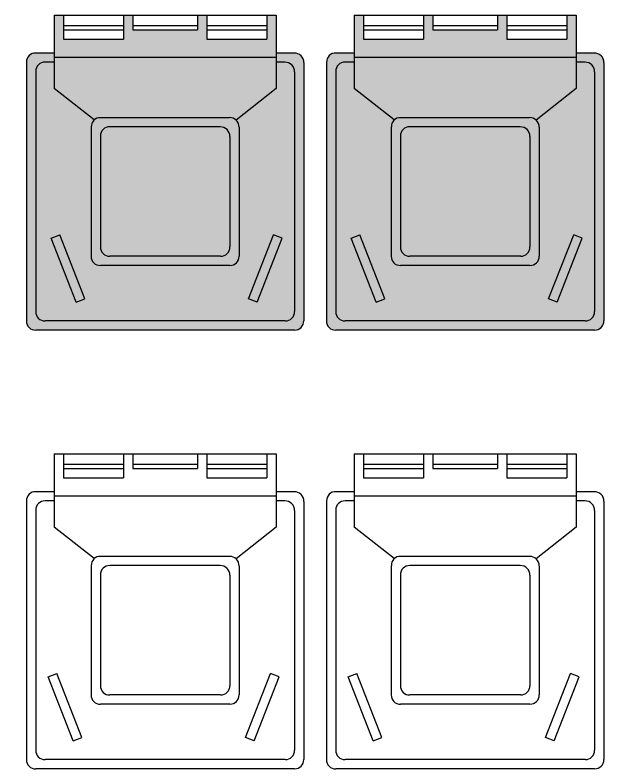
# Model space of a CAD drawing. Header units: millimetres. Extents: x 3637.28 to 3643.34, y 12895.85 to 12899.09.
# Drawn here: x 3639.031 to 3640.06, y 12897.768 to 12899.087 of the extents above; entities that cross this region are included whole.
import ezdxf

# ---------------------------------------------------------------- set-up
doc = ezdxf.new("R2010")
doc.units = ezdxf.units.MM
doc.layers.add('2', color=7, linetype='Continuous')
doc.layers.add('3', color=253, linetype='Continuous')

# ---------------------------------------------------------------- blocks, each defined once
blk = doc.blocks.new('7')
at = {"layer": '2'}
for p, q in [((-2278.4857, 2506.2819), (-2278.4857, 2506.1535)), ((-2278.4857, 2506.2819), (-2278.0981, 2506.2819)), ((-2278.4696, 2506.2819), (-2278.4696, 2506.24)), ((-2278.3646, 2506.2819), (-2278.3646, 2506.24)), ((-2278.3484, 2506.2819), (-2278.3484, 2506.2561)), ((-2278.2354, 2506.2819), (-2278.2354, 2506.2561)), ((-2278.2192, 2506.2819), (-2278.2192, 2506.24)), ((-2278.1142, 2506.2819), (-2278.1142, 2506.24)), ((-2278.0981, 2506.2819), (-2278.0981, 2506.1535)), ((-2277.9613, 2506.2819), (-2277.9613, 2506.1535)), ((-2277.9613, 2506.2819), (-2277.5737, 2506.2819)), ((-2277.9452, 2506.2819), (-2277.9452, 2506.24)), ((-2277.8402, 2506.2819), (-2277.8402, 2506.24)), ((-2277.824, 2506.2819), (-2277.824, 2506.2561)), ((-2277.711, 2506.2819), (-2277.711, 2506.2561)), ((-2277.6948, 2506.2819), (-2277.6948, 2506.24)), ((-2277.5898, 2506.2819), (-2277.5898, 2506.24)), ((-2277.5737, 2506.2819), (-2277.5737, 2506.1535)), ((-2277.4369, 2506.2819), (-2277.4369, 2506.1535)), ((-2277.4369, 2506.2819), (-2277.0493, 2506.2819)), ((-2277.4208, 2506.2819), (-2277.4208, 2506.24)), ((-2277.3158, 2506.2819), (-2277.3158, 2506.24)), ((-2277.2997, 2506.2819), (-2277.2997, 2506.2561)), ((-2277.1866, 2506.2819), (-2277.1866, 2506.2561)), ((-2277.1704, 2506.2819), (-2277.1704, 2506.24)), ((-2277.0655, 2506.2819), (-2277.0655, 2506.24)), ((-2277.0493, 2506.2819), (-2277.0493, 2506.1535)), ((-2276.9126, 2506.2819), (-2276.9126, 2506.1535)), ((-2276.9126, 2506.2819), (-2276.5249, 2506.2819)), ((-2276.8964, 2506.2819), (-2276.8964, 2506.24)), ((-2276.7914, 2506.2819), (-2276.7914, 2506.24)), ((-2276.7753, 2506.2819), (-2276.7753, 2506.2561)), ((-2276.6622, 2506.2819), (-2276.6622, 2506.2561)), ((-2276.646, 2506.2819), (-2276.646, 2506.24)), ((-2276.5411, 2506.2819), (-2276.5411, 2506.24)), ((-2276.5249, 2506.2819), (-2276.5249, 2506.1535)), ((-2276.3882, 2506.2819), (-2276.3882, 2506.1535)), ((-2276.3882, 2506.2819), (-2276.0005, 2506.2819)), ((-2276.372, 2506.2819), (-2276.372, 2506.24)), ((-2276.267, 2506.2819), (-2276.267, 2506.24)), ((-2276.2509, 2506.2819), (-2276.2509, 2506.2561)), ((-2276.1378, 2506.2819), (-2276.1378, 2506.2561)), ((-2276.1217, 2506.2819), (-2276.1217, 2506.24)), ((-2276.0167, 2506.2819), (-2276.0167, 2506.24)), ((-2276.0005, 2506.2819), (-2276.0005, 2506.1535)), ((-2278.4696, 2506.2636), (-2278.3646, 2506.2636)), ((-2278.3484, 2506.2636), (-2278.2354, 2506.2636)), ((-2278.2192, 2506.2636), (-2278.1142, 2506.2636)), ((-2277.9452, 2506.2636), (-2277.8402, 2506.2636)), ((-2277.824, 2506.2636), (-2277.711, 2506.2636)), ((-2277.6948, 2506.2636), (-2277.5898, 2506.2636)), ((-2277.4208, 2506.2636), (-2277.3158, 2506.2636)), ((-2277.2997, 2506.2636), (-2277.1866, 2506.2636)), ((-2277.1704, 2506.2636), (-2277.0655, 2506.2636)), ((-2276.8964, 2506.2636), (-2276.7914, 2506.2636)), ((-2276.7753, 2506.2636), (-2276.6622, 2506.2636)), ((-2276.646, 2506.2636), (-2276.5411, 2506.2636)), ((-2276.372, 2506.2636), (-2276.267, 2506.2636)), ((-2276.2509, 2506.2636), (-2276.1378, 2506.2636)), ((-2276.1217, 2506.2636), (-2276.0167, 2506.2636)), ((-2278.4696, 2506.2561), (-2278.3646, 2506.2561)), ((-2278.3484, 2506.2561), (-2278.2354, 2506.2561)), ((-2278.2192, 2506.2561), (-2278.1142, 2506.2561)), ((-2277.9452, 2506.2561), (-2277.8402, 2506.2561)), ((-2277.824, 2506.2561), (-2277.711, 2506.2561)), ((-2277.6948, 2506.2561), (-2277.5898, 2506.2561)), ((-2277.4208, 2506.2561), (-2277.3158, 2506.2561)), ((-2277.2997, 2506.2561), (-2277.1866, 2506.2561)), ((-2277.1704, 2506.2561), (-2277.0655, 2506.2561)), ((-2276.8964, 2506.2561), (-2276.7914, 2506.2561)), ((-2276.7753, 2506.2561), (-2276.6622, 2506.2561)), ((-2276.646, 2506.2561), (-2276.5411, 2506.2561)), ((-2276.372, 2506.2561), (-2276.267, 2506.2561)), ((-2276.2509, 2506.2561), (-2276.1378, 2506.2561)), ((-2276.1217, 2506.2561), (-2276.0167, 2506.2561)), ((-2278.4696, 2506.24), (-2278.3646, 2506.24)), ((-2278.2192, 2506.24), (-2278.1142, 2506.24)), ((-2277.9452, 2506.24), (-2277.8402, 2506.24)), ((-2277.6948, 2506.24), (-2277.5898, 2506.24)), ((-2277.4208, 2506.24), (-2277.3158, 2506.24)), ((-2277.1704, 2506.24), (-2277.0655, 2506.24)), ((-2276.8964, 2506.24), (-2276.7914, 2506.24)), ((-2276.646, 2506.24), (-2276.5411, 2506.24)), ((-2276.372, 2506.24), (-2276.267, 2506.24)), ((-2276.1217, 2506.24), (-2276.0167, 2506.24)), ((-2278.5173, 2506.2156), (-2278.4857, 2506.2156)), ((-2278.4857, 2506.2077), (-2278.0981, 2506.2077)), ((-2278.0981, 2506.2156), (-2278.0658, 2506.2156)), ((-2277.9929, 2506.2156), (-2277.9613, 2506.2156)), ((-2277.9613, 2506.2077), (-2277.5737, 2506.2077)), ((-2277.5737, 2506.2156), (-2277.5414, 2506.2156)), ((-2277.4369, 2506.2156), (-2277.4692, 2506.2156)), ((-2277.0493, 2506.2077), (-2277.4369, 2506.2077)), ((-2277.0177, 2506.2156), (-2277.0493, 2506.2156)), ((-2276.9125, 2506.2156), (-2276.9448, 2506.2156)), ((-2276.5249, 2506.2077), (-2276.9125, 2506.2077)), ((-2276.4933, 2506.2156), (-2276.5249, 2506.2156)), ((-2276.3882, 2506.2156), (-2276.4205, 2506.2156)), ((-2276.0005, 2506.2077), (-2276.3882, 2506.2077)), ((-2275.9689, 2506.2156), (-2276.0005, 2506.2156)), ((-2278.5342, 2506.1988), (-2278.5342, 2505.7472)), ((-2278.5012, 2506.1995), (-2278.4857, 2506.1995)), ((-2278.0981, 2506.1995), (-2278.0819, 2506.1995)), ((-2278.0496, 2506.1995), (-2278.0496, 2505.7472)), ((-2278.0098, 2506.1988), (-2278.0098, 2505.7472)), ((-2277.9768, 2506.1995), (-2277.9613, 2506.1995)), ((-2277.5737, 2506.1995), (-2277.5575, 2506.1995)), ((-2277.5252, 2506.1995), (-2277.5252, 2505.7472)), ((-2277.4854, 2506.1995), (-2277.4854, 2505.7472)), ((-2277.4369, 2506.1995), (-2277.4531, 2506.1995)), ((-2277.0338, 2506.1995), (-2277.0493, 2506.1995)), ((-2277.0008, 2506.1988), (-2277.0008, 2505.7472)), ((-2276.961, 2506.1995), (-2276.961, 2505.7472)), ((-2276.9125, 2506.1995), (-2276.9287, 2506.1995)), ((-2276.5094, 2506.1995), (-2276.5249, 2506.1995)), ((-2276.4764, 2506.1988), (-2276.4764, 2505.7472)), ((-2276.4366, 2506.1995), (-2276.4366, 2505.7472)), ((-2276.3882, 2506.1995), (-2276.4043, 2506.1995)), ((-2275.985, 2506.1995), (-2276.0005, 2506.1995)), ((-2275.9521, 2506.1988), (-2275.9521, 2505.7472)), ((-2278.518, 2506.1827), (-2278.518, 2505.7634)), ((-2278.0658, 2506.1833), (-2278.0658, 2505.7634)), ((-2277.9936, 2506.1827), (-2277.9936, 2505.7634)), ((-2277.5414, 2506.1833), (-2277.5414, 2505.7634)), ((-2277.4692, 2506.1833), (-2277.4692, 2505.7634)), ((-2277.017, 2506.1827), (-2277.017, 2505.7634)), ((-2276.9448, 2506.1833), (-2276.9448, 2505.7634)), ((-2276.4926, 2506.1827), (-2276.4926, 2505.7634)), ((-2276.4205, 2506.1833), (-2276.4205, 2505.7634)), ((-2275.9682, 2506.1827), (-2275.9682, 2505.7634)), ((-2278.4857, 2506.1535), (-2278.4157, 2506.0983)), ((-2278.1677, 2506.0986), (-2278.0981, 2506.1535)), ((-2277.9613, 2506.1535), (-2277.8913, 2506.0983)), ((-2277.6433, 2506.0986), (-2277.5737, 2506.1535)), ((-2277.3673, 2506.0986), (-2277.4369, 2506.1535)), ((-2277.0493, 2506.1535), (-2277.1193, 2506.0983)), ((-2276.8429, 2506.0986), (-2276.9125, 2506.1535)), ((-2276.5249, 2506.1535), (-2276.5949, 2506.0983)), ((-2276.3185, 2506.0986), (-2276.3882, 2506.1535)), ((-2276.0005, 2506.1535), (-2276.0705, 2506.0983)), ((-2278.4043, 2506.1026), (-2278.1788, 2506.1026)), ((-2277.8799, 2506.1026), (-2277.6544, 2506.1026)), ((-2277.1307, 2506.1026), (-2277.3562, 2506.1026)), ((-2276.6063, 2506.1026), (-2276.8318, 2506.1026)), ((-2276.082, 2506.1026), (-2276.3074, 2506.1026)), ((-2278.3881, 2506.0864), (-2278.195, 2506.0864)), ((-2278.1627, 2506.0864), (-2278.1627, 2505.8603)), ((-2277.8637, 2506.0864), (-2277.6706, 2506.0864)), ((-2277.6383, 2506.0864), (-2277.6383, 2505.8603)), ((-2277.3723, 2506.0864), (-2277.3723, 2505.8603)), ((-2277.1469, 2506.0864), (-2277.34, 2506.0864)), ((-2276.8479, 2506.0864), (-2276.8479, 2505.8603)), ((-2276.6225, 2506.0864), (-2276.8156, 2506.0864)), ((-2276.3235, 2506.0864), (-2276.3235, 2505.8603)), ((-2276.0981, 2506.0864), (-2276.2912, 2506.0864)), ((-2278.4211, 2506.0857), (-2278.4211, 2505.8603)), ((-2277.8967, 2506.0857), (-2277.8967, 2505.8603)), ((-2277.1139, 2506.0857), (-2277.1139, 2505.8603)), ((-2276.5895, 2506.0857), (-2276.5895, 2505.8603)), ((-2276.0651, 2506.0857), (-2276.0651, 2505.8603)), ((-2278.4049, 2506.0696), (-2278.4049, 2505.8764)), ((-2278.1788, 2506.0703), (-2278.1788, 2505.8764)), ((-2277.8806, 2506.0696), (-2277.8806, 2505.8764)), ((-2277.6544, 2506.0703), (-2277.6544, 2505.8764)), ((-2277.3562, 2506.0703), (-2277.3562, 2505.8764)), ((-2277.13, 2506.0696), (-2277.13, 2505.8764)), ((-2276.8318, 2506.0703), (-2276.8318, 2505.8764)), ((-2276.6057, 2506.0696), (-2276.6057, 2505.8764)), ((-2276.3074, 2506.0703), (-2276.3074, 2505.8764)), ((-2276.0813, 2506.0696), (-2276.0813, 2505.8764)), ((-2278.4912, 2505.8916), (-2278.4761, 2505.8975)), ((-2278.4474, 2505.7799), (-2278.4912, 2505.8916)), ((-2278.4324, 2505.7858), (-2278.4761, 2505.8975)), ((-2278.1461, 2505.7858), (-2278.1024, 2505.8975)), ((-2278.1311, 2505.7799), (-2278.0873, 2505.8916)), ((-2278.0873, 2505.8916), (-2278.1024, 2505.8975)), ((-2277.9668, 2505.8916), (-2277.9517, 2505.8975)), ((-2277.9231, 2505.7799), (-2277.9668, 2505.8916)), ((-2277.908, 2505.7858), (-2277.9517, 2505.8975)), ((-2277.6217, 2505.7858), (-2277.578, 2505.8975)), ((-2277.6067, 2505.7799), (-2277.563, 2505.8916)), ((-2277.563, 2505.8916), (-2277.578, 2505.8975)), ((-2277.4476, 2505.8916), (-2277.4326, 2505.8975)), ((-2277.4039, 2505.7799), (-2277.4476, 2505.8916)), ((-2277.3889, 2505.7858), (-2277.4326, 2505.8975)), ((-2277.1026, 2505.7858), (-2277.0589, 2505.8975)), ((-2277.0876, 2505.7799), (-2277.0438, 2505.8916)), ((-2277.0438, 2505.8916), (-2277.0589, 2505.8975)), ((-2276.9233, 2505.8916), (-2276.9082, 2505.8975)), ((-2276.8795, 2505.7799), (-2276.9233, 2505.8916)), ((-2276.8645, 2505.7858), (-2276.9082, 2505.8975)), ((-2276.5782, 2505.7858), (-2276.5345, 2505.8975)), ((-2276.5632, 2505.7799), (-2276.5194, 2505.8916)), ((-2276.5194, 2505.8916), (-2276.5345, 2505.8975)), ((-2276.3989, 2505.8916), (-2276.3838, 2505.8975)), ((-2276.3551, 2505.7799), (-2276.3989, 2505.8916)), ((-2276.3401, 2505.7858), (-2276.3838, 2505.8975)), ((-2276.0538, 2505.7858), (-2276.0101, 2505.8975)), ((-2276.0388, 2505.7799), (-2275.995, 2505.8916)), ((-2275.995, 2505.8916), (-2276.0101, 2505.8975)), ((-2278.3888, 2505.8603), (-2278.195, 2505.8603)), ((-2277.8644, 2505.8603), (-2277.6706, 2505.8603)), ((-2277.1462, 2505.8603), (-2277.34, 2505.8603)), ((-2276.6218, 2505.8603), (-2276.8156, 2505.8603)), ((-2276.0974, 2505.8603), (-2276.2912, 2505.8603)), ((-2278.405, 2505.8441), (-2278.1788, 2505.8441)), ((-2277.8806, 2505.8441), (-2277.6544, 2505.8441)), ((-2277.13, 2505.8441), (-2277.3562, 2505.8441)), ((-2276.6057, 2505.8441), (-2276.8318, 2505.8441)), ((-2276.0813, 2505.8441), (-2276.3074, 2505.8441)), ((-2278.4474, 2505.7799), (-2278.4324, 2505.7858)), ((-2278.1311, 2505.7799), (-2278.1461, 2505.7858)), ((-2277.9231, 2505.7799), (-2277.908, 2505.7858)), ((-2277.6067, 2505.7799), (-2277.6217, 2505.7858)), ((-2277.4039, 2505.7799), (-2277.3889, 2505.7858)), ((-2277.0876, 2505.7799), (-2277.1026, 2505.7858)), ((-2276.8795, 2505.7799), (-2276.8645, 2505.7858)), ((-2276.5632, 2505.7799), (-2276.5782, 2505.7858)), ((-2276.3551, 2505.7799), (-2276.3401, 2505.7858)), ((-2276.0388, 2505.7799), (-2276.0538, 2505.7858)), ((-2278.5018, 2505.7472), (-2278.0819, 2505.7472)), ((-2277.9775, 2505.7472), (-2277.5575, 2505.7472)), ((-2277.0331, 2505.7472), (-2277.4531, 2505.7472)), ((-2276.5088, 2505.7472), (-2276.9287, 2505.7472)), ((-2275.9844, 2505.7472), (-2276.4043, 2505.7472)), ((-2278.518, 2505.7311), (-2278.0658, 2505.7311)), ((-2277.9936, 2505.7311), (-2277.5414, 2505.7311)), ((-2277.017, 2505.7311), (-2277.4692, 2505.7311)), ((-2276.4926, 2505.7311), (-2276.9449, 2505.7311)), ((-2275.9682, 2505.7311), (-2276.4205, 2505.7311))]:
    blk.add_line(p, q, dxfattribs=at)
for centre, radius, start, end in [((-2278.5177, 2506.1991), 0.0165, 88.8159, 181.1841), ((-2278.0649, 2506.2003), 0.0153, 356.8472, 93.1528), ((-2277.9933, 2506.1991), 0.0165, 88.8159, 181.1841), ((-2277.5405, 2506.2003), 0.0153, 356.8472, 93.1528), ((-2277.4701, 2506.2003), 0.0153, 86.8472, 183.1528), ((-2277.0173, 2506.1991), 0.0165, 358.8159, 91.1841), ((-2276.9457, 2506.2003), 0.0153, 86.8472, 183.1528), ((-2276.4929, 2506.1991), 0.0165, 358.8159, 91.1841), ((-2276.4213, 2506.2003), 0.0153, 86.8472, 183.1528), ((-2275.9685, 2506.1991), 0.0165, 358.8159, 91.1841), ((-2278.5015, 2506.183), 0.0165, 88.8405, 181.1595), ((-2278.0811, 2506.1842), 0.0153, 356.8447, 93.1553), ((-2277.9771, 2506.183), 0.0165, 88.8405, 181.1595), ((-2277.5567, 2506.1842), 0.0153, 356.8447, 93.1553), ((-2277.4539, 2506.1842), 0.0153, 86.8447, 183.1553), ((-2277.0335, 2506.183), 0.0165, 358.8405, 91.1595), ((-2276.9295, 2506.1842), 0.0153, 86.8447, 183.1553), ((-2276.5091, 2506.183), 0.0165, 358.8405, 91.1595), ((-2276.4052, 2506.1842), 0.0153, 86.8447, 183.1553), ((-2275.9847, 2506.183), 0.0165, 358.8405, 91.1595), ((-2278.4046, 2506.0861), 0.0165, 88.8, 181.2001), ((-2278.178, 2506.0873), 0.0153, 356.8337, 93.1663), ((-2277.8802, 2506.0861), 0.0165, 88.8, 181.2001), ((-2277.6536, 2506.0873), 0.0153, 356.8337, 93.1663), ((-2277.357, 2506.0873), 0.0153, 86.8337, 183.1663), ((-2277.1304, 2506.0861), 0.0165, 358.7999, 91.2), ((-2276.8326, 2506.0873), 0.0153, 86.8337, 183.1663), ((-2276.606, 2506.0861), 0.0165, 358.7999, 91.2), ((-2276.3082, 2506.0873), 0.0153, 86.8337, 183.1663), ((-2276.0816, 2506.0861), 0.0165, 358.7999, 91.2), ((-2278.3885, 2506.0699), 0.0165, 88.8609, 181.1392), ((-2278.1941, 2506.0711), 0.0153, 356.8467, 93.1533), ((-2277.8641, 2506.0699), 0.0165, 88.8609, 181.1392), ((-2277.6697, 2506.0711), 0.0153, 356.8467, 93.1533), ((-2277.3409, 2506.0711), 0.0153, 86.8467, 183.1533), ((-2277.1465, 2506.0699), 0.0165, 358.8608, 91.1391), ((-2276.8165, 2506.0711), 0.0153, 86.8467, 183.1533), ((-2276.6222, 2506.0699), 0.0165, 358.8608, 91.1391), ((-2276.2921, 2506.0711), 0.0153, 86.8467, 183.1533), ((-2276.0978, 2506.0699), 0.0165, 358.8608, 91.1391), ((-2278.3891, 2505.8761), 0.0158, 178.8675, 271.1325), ((-2278.1941, 2505.8755), 0.0153, 266.6048, 3.3952), ((-2277.8647, 2505.8761), 0.0158, 178.8675, 271.1325), ((-2277.6697, 2505.8755), 0.0153, 266.6048, 3.3952), ((-2277.3409, 2505.8755), 0.0153, 176.6048, 273.3952), ((-2277.1459, 2505.8761), 0.0158, 268.8675, 1.1325), ((-2276.8165, 2505.8755), 0.0153, 176.6048, 273.3952), ((-2276.6215, 2505.8761), 0.0158, 268.8675, 1.1325), ((-2276.2921, 2505.8755), 0.0153, 176.6048, 273.3952), ((-2276.0971, 2505.8761), 0.0158, 268.8675, 1.1325), ((-2278.4053, 2505.86), 0.0158, 178.842, 271.1579), ((-2278.1779, 2505.8594), 0.0153, 266.6331, 3.3669), ((-2277.8809, 2505.86), 0.0158, 178.842, 271.1579), ((-2277.6535, 2505.8594), 0.0153, 266.6331, 3.3669), ((-2277.3571, 2505.8594), 0.0153, 176.6331, 273.3669), ((-2277.1297, 2505.86), 0.0158, 268.8421, 1.158), ((-2276.8327, 2505.8594), 0.0153, 176.6331, 273.3669), ((-2276.6053, 2505.86), 0.0158, 268.8421, 1.158), ((-2276.3083, 2505.8594), 0.0153, 176.6331, 273.3669), ((-2276.0809, 2505.86), 0.0158, 268.8421, 1.158), ((-2278.5022, 2505.7631), 0.0158, 178.79, 271.21), ((-2278.081, 2505.7625), 0.0153, 266.6241, 3.3759), ((-2277.9778, 2505.7631), 0.0158, 178.79, 271.21), ((-2277.5566, 2505.7625), 0.0153, 266.6241, 3.3759), ((-2277.454, 2505.7625), 0.0153, 176.6241, 273.3759), ((-2277.0328, 2505.7631), 0.0158, 268.79, 1.21), ((-2276.9296, 2505.7625), 0.0153, 176.6241, 273.3759), ((-2276.5084, 2505.7631), 0.0158, 268.79, 1.21), ((-2276.4052, 2505.7625), 0.0153, 176.6241, 273.3759), ((-2275.984, 2505.7631), 0.0158, 268.79, 1.21), ((-2278.5183, 2505.7469), 0.0158, 178.804, 271.196), ((-2278.0649, 2505.7463), 0.0153, 266.6265, 3.3735), ((-2277.994, 2505.7469), 0.0158, 178.804, 271.196), ((-2277.5405, 2505.7463), 0.0153, 266.6265, 3.3735), ((-2277.4701, 2505.7463), 0.0153, 176.6265, 273.3735), ((-2277.0167, 2505.7469), 0.0158, 268.804, 1.196), ((-2276.9458, 2505.7463), 0.0153, 176.6265, 273.3735), ((-2276.4923, 2505.7469), 0.0158, 268.804, 1.196), ((-2276.4214, 2505.7463), 0.0153, 176.6265, 273.3735), ((-2275.9679, 2505.7469), 0.0158, 268.804, 1.196)]:
    blk.add_arc(centre, radius, start, end, dxfattribs=at)
blk = doc.blocks.new('11')
at = {"layer": '3'}
h = blk.add_hatch(color=2, dxfattribs=at)
h.dxf.hatch_style = 1
h.paths.add_polyline_path([(-2276.6057, 2505.4104, 0.414214), (-2276.6215, 2505.4262), (-2276.816, 2505.4262, 0.414214), (-2276.8318, 2505.4104), (-2276.8318, 2505.2159, 0.414214), (-2276.816, 2505.2001), (-2276.6215, 2505.2001, 0.414214), (-2276.6057, 2505.2159)], flags=17)
h.paths.add_polyline_path([(-2276.4926, 2505.5234, 0.414214), (-2276.5084, 2505.5393), (-2276.5249, 2505.5393), (-2276.5249, 2505.4933), (-2276.5947, 2505.4382, -0.211681), (-2276.5895, 2505.4265), (-2276.5895, 2505.1997, -0.414214), (-2276.6053, 2505.1839), (-2276.8321, 2505.1839, -0.414214), (-2276.8479, 2505.1997), (-2276.8479, 2505.4265, -0.211681), (-2276.8427, 2505.4382), (-2276.9125, 2505.4933), (-2276.9125, 2505.5393), (-2276.929, 2505.5393, 0.414214), (-2276.9449, 2505.5234), (-2276.9449, 2505.1028, 0.414214), (-2276.929, 2505.087), (-2276.5084, 2505.087, 0.414214), (-2276.4926, 2505.1028)])
h.paths.add_polyline_path([(-2276.5292, 2505.2373), (-2276.5142, 2505.2314), (-2276.5579, 2505.1197), (-2276.573, 2505.1256)], flags=16)
h.paths.add_polyline_path([(-2276.8592, 2505.1256), (-2276.8743, 2505.1197), (-2276.918, 2505.2314), (-2276.903, 2505.2373)], flags=16)
h.paths.add_polyline_path([(-2276.5249, 2505.6217), (-2276.5411, 2505.6217), (-2276.5411, 2505.5797), (-2276.646, 2505.5797), (-2276.646, 2505.6217), (-2276.6622, 2505.6217), (-2276.6622, 2505.5959), (-2276.7753, 2505.5959), (-2276.7753, 2505.6217), (-2276.7914, 2505.6217), (-2276.7914, 2505.5797), (-2276.8964, 2505.5797), (-2276.8964, 2505.6217), (-2276.9125, 2505.6217), (-2276.9125, 2505.5474), (-2276.5249, 2505.5474)])
at = {"layer": '3', "true_color": 0xf4d80b}
h = blk.add_hatch(color=40, dxfattribs=at)
h.dxf.hatch_style = 1
h.paths.add_polyline_path([(-2276.5249, 2505.4933), (-2276.5249, 2505.5474), (-2276.9125, 2505.5474), (-2276.9125, 2505.4933), (-2276.8427, 2505.4382, -0.186206), (-2276.8321, 2505.4423), (-2276.6053, 2505.4423, -0.186206), (-2276.5947, 2505.4382)], flags=17)
h.paths.add_polyline_path([(-2276.6053, 2505.4423), (-2276.8321, 2505.4423, 0.414214), (-2276.8479, 2505.4265), (-2276.8479, 2505.1997, 0.414214), (-2276.8321, 2505.1839), (-2276.6053, 2505.1839, 0.414214), (-2276.5895, 2505.1997), (-2276.5895, 2505.4265, 0.414214)], flags=17)
h.paths.add_polyline_path([(-2276.6215, 2505.4262, -0.414214), (-2276.6057, 2505.4104), (-2276.6057, 2505.2159, -0.414214), (-2276.6215, 2505.2001), (-2276.816, 2505.2001, -0.414214), (-2276.8318, 2505.2159), (-2276.8318, 2505.4104, -0.414214), (-2276.816, 2505.4262)], flags=16)
h.paths.add_polyline_path([(-2276.4764, 2505.5396, 0.414214), (-2276.4923, 2505.5554), (-2276.5249, 2505.5554), (-2276.5249, 2505.5393), (-2276.5084, 2505.5393, -0.414214), (-2276.4926, 2505.5234), (-2276.4926, 2505.1028, -0.414214), (-2276.5084, 2505.087), (-2276.929, 2505.087, -0.414214), (-2276.9449, 2505.1028), (-2276.9449, 2505.5234, -0.414214), (-2276.929, 2505.5393), (-2276.9125, 2505.5393), (-2276.9125, 2505.5474), (-2276.9125, 2505.5554), (-2276.9452, 2505.5554, 0.414214), (-2276.961, 2505.5396), (-2276.961, 2505.0867, 0.414214), (-2276.9452, 2505.0709), (-2276.4923, 2505.0709, 0.414214), (-2276.4764, 2505.0867)])
h.paths.add_polyline_path([(-2276.5142, 2505.2314), (-2276.5292, 2505.2373), (-2276.573, 2505.1256), (-2276.5579, 2505.1197)], flags=17)
h.paths.add_polyline_path([(-2276.903, 2505.2373), (-2276.918, 2505.2314), (-2276.8743, 2505.1197), (-2276.8592, 2505.1256)], flags=17)
h.paths.add_polyline_path([(-2276.8127, 2505.2667), (-2276.6168, 2505.2667), (-2276.6168, 2505.364), (-2276.8127, 2505.364)], flags=8)
at = {"layer": '2', "color": 252}
for p, q in [((-2276.9126, 2505.6217), (-2276.9126, 2505.4933)), ((-2276.9126, 2505.6217), (-2276.5249, 2505.6217)), ((-2276.8964, 2505.6217), (-2276.8964, 2505.5797)), ((-2276.7914, 2505.6217), (-2276.7914, 2505.5797)), ((-2276.7753, 2505.6217), (-2276.7753, 2505.5959)), ((-2276.6622, 2505.6217), (-2276.6622, 2505.5959)), ((-2276.646, 2505.6217), (-2276.646, 2505.5797)), ((-2276.5411, 2505.6217), (-2276.5411, 2505.5797)), ((-2276.5249, 2505.6217), (-2276.5249, 2505.4933)), ((-2276.8964, 2505.6034), (-2276.7914, 2505.6034)), ((-2276.7753, 2505.6034), (-2276.6622, 2505.6034)), ((-2276.646, 2505.6034), (-2276.5411, 2505.6034)), ((-2276.8964, 2505.5958), (-2276.7914, 2505.5958)), ((-2276.7753, 2505.5959), (-2276.6622, 2505.5959)), ((-2276.646, 2505.5958), (-2276.5411, 2505.5958)), ((-2276.8964, 2505.5797), (-2276.7914, 2505.5797)), ((-2276.646, 2505.5797), (-2276.5411, 2505.5797)), ((-2276.9125, 2505.5554), (-2276.9448, 2505.5554)), ((-2276.5249, 2505.5474), (-2276.9125, 2505.5474)), ((-2276.4933, 2505.5554), (-2276.5249, 2505.5554)), ((-2276.961, 2505.5393), (-2276.961, 2505.087)), ((-2276.9125, 2505.5393), (-2276.9287, 2505.5393)), ((-2276.5094, 2505.5393), (-2276.5249, 2505.5393)), ((-2276.4764, 2505.5386), (-2276.4764, 2505.087)), ((-2276.9448, 2505.5231), (-2276.9448, 2505.1032)), ((-2276.4926, 2505.5224), (-2276.4926, 2505.1032)), ((-2276.8429, 2505.4384), (-2276.9125, 2505.4933)), ((-2276.5249, 2505.4933), (-2276.5949, 2505.4381)), ((-2276.6063, 2505.4423), (-2276.8318, 2505.4423)), ((-2276.8479, 2505.4262), (-2276.8479, 2505.2001)), ((-2276.6225, 2505.4262), (-2276.8156, 2505.4262)), ((-2276.5895, 2505.4255), (-2276.5895, 2505.2001)), ((-2276.8318, 2505.41), (-2276.8318, 2505.2162)), ((-2276.6057, 2505.4094), (-2276.6057, 2505.2162)), ((-2276.918, 2505.2314), (-2276.903, 2505.2373)), ((-2276.8743, 2505.1197), (-2276.918, 2505.2314)), ((-2276.8593, 2505.1256), (-2276.903, 2505.2373)), ((-2276.573, 2505.1256), (-2276.5292, 2505.2373)), ((-2276.5579, 2505.1197), (-2276.5142, 2505.2314)), ((-2276.5142, 2505.2314), (-2276.5292, 2505.2373)), ((-2276.6218, 2505.2001), (-2276.8156, 2505.2001)), ((-2276.6057, 2505.1839), (-2276.8318, 2505.1839)), ((-2276.8743, 2505.1197), (-2276.8593, 2505.1256)), ((-2276.5579, 2505.1197), (-2276.573, 2505.1256)), ((-2276.5088, 2505.087), (-2276.9287, 2505.087)), ((-2276.4926, 2505.0709), (-2276.9449, 2505.0709))]:
    blk.add_line(p, q, dxfattribs=at)
for centre, radius, start, end in [((-2276.9457, 2505.5401), 0.0153, 86.8472, 183.1528), ((-2276.4929, 2505.5389), 0.0165, 358.8159, 91.1841), ((-2276.9295, 2505.524), 0.0153, 86.8447, 183.1553), ((-2276.5091, 2505.5228), 0.0165, 358.8405, 91.1595), ((-2276.8326, 2505.427), 0.0153, 86.8337, 183.1663), ((-2276.606, 2505.4259), 0.0165, 358.7999, 91.2), ((-2276.8165, 2505.4109), 0.0153, 86.8467, 183.1533), ((-2276.6222, 2505.4097), 0.0165, 358.8608, 91.1391), ((-2276.8165, 2505.2153), 0.0153, 176.6048, 273.3952), ((-2276.6215, 2505.2159), 0.0158, 268.8675, 1.1325), ((-2276.8327, 2505.1992), 0.0153, 176.6331, 273.3669), ((-2276.6053, 2505.1997), 0.0158, 268.8421, 1.158), ((-2276.9296, 2505.1023), 0.0153, 176.6241, 273.3759), ((-2276.5084, 2505.1028), 0.0158, 268.79, 1.21), ((-2276.9458, 2505.0861), 0.0153, 176.6265, 273.3735), ((-2276.4923, 2505.0867), 0.0158, 268.804, 1.196)]:
    blk.add_arc(centre, radius, start, end, dxfattribs=at)
blk = doc.blocks.new('12')
at = {"layer": '3', "true_color": 0xfafafa}
h = blk.add_hatch(color=7, dxfattribs=at)
h.dxf.hatch_style = 1
h.paths.add_polyline_path([(-2276.0813, 2505.4104, 0.414214), (-2276.0971, 2505.4262), (-2276.2916, 2505.4262, 0.414214), (-2276.3074, 2505.4104), (-2276.3074, 2505.2159, 0.414214), (-2276.2916, 2505.2001), (-2276.0971, 2505.2001, 0.414214), (-2276.0813, 2505.2159)], flags=17)
h.paths.add_polyline_path([(-2275.9682, 2505.5234, 0.414214), (-2275.984, 2505.5393), (-2276.0005, 2505.5393), (-2276.0005, 2505.4933), (-2276.0703, 2505.4382, -0.211681), (-2276.0651, 2505.4265), (-2276.0651, 2505.1997, -0.414214), (-2276.081, 2505.1839), (-2276.3077, 2505.1839, -0.414214), (-2276.3236, 2505.1997), (-2276.3236, 2505.4265, -0.211681), (-2276.3184, 2505.4382), (-2276.3882, 2505.4933), (-2276.3882, 2505.5393), (-2276.4046, 2505.5393, 0.414214), (-2276.4205, 2505.5234), (-2276.4205, 2505.1028, 0.414214), (-2276.4046, 2505.087), (-2275.984, 2505.087, 0.414214), (-2275.9682, 2505.1028)])
h.paths.add_polyline_path([(-2276.0048, 2505.2373), (-2275.9898, 2505.2314), (-2276.0335, 2505.1197), (-2276.0486, 2505.1256)], flags=16)
h.paths.add_polyline_path([(-2276.3349, 2505.1256), (-2276.3499, 2505.1197), (-2276.3936, 2505.2314), (-2276.3786, 2505.2373)], flags=16)
h.paths.add_polyline_path([(-2276.0005, 2505.6217), (-2276.0167, 2505.6217), (-2276.0167, 2505.5797), (-2276.1217, 2505.5797), (-2276.1217, 2505.6217), (-2276.1378, 2505.6217), (-2276.1378, 2505.5959), (-2276.2509, 2505.5959), (-2276.2509, 2505.6217), (-2276.267, 2505.6217), (-2276.267, 2505.5797), (-2276.372, 2505.5797), (-2276.372, 2505.6217), (-2276.3882, 2505.6217), (-2276.3882, 2505.5474), (-2276.0005, 2505.5474)])
at = {"layer": '3', "true_color": 0xd6d6d6}
h = blk.add_hatch(color=254, dxfattribs=at)
h.dxf.hatch_style = 1
h.paths.add_polyline_path([(-2276.0005, 2505.4933), (-2276.0005, 2505.5474), (-2276.3882, 2505.5474), (-2276.3882, 2505.4933), (-2276.3184, 2505.4382, -0.186206), (-2276.3077, 2505.4423), (-2276.081, 2505.4423, -0.186206), (-2276.0703, 2505.4382)], flags=17)
h.paths.add_polyline_path([(-2276.081, 2505.4423), (-2276.3077, 2505.4423, 0.414214), (-2276.3236, 2505.4265), (-2276.3236, 2505.1997, 0.414214), (-2276.3077, 2505.1839), (-2276.081, 2505.1839, 0.414214), (-2276.0651, 2505.1997), (-2276.0651, 2505.4265, 0.414214)], flags=17)
h.paths.add_polyline_path([(-2276.0971, 2505.4262, -0.414214), (-2276.0813, 2505.4104), (-2276.0813, 2505.2159, -0.414214), (-2276.0971, 2505.2001), (-2276.2916, 2505.2001, -0.414214), (-2276.3074, 2505.2159), (-2276.3074, 2505.4104, -0.414214), (-2276.2916, 2505.4262)], flags=16)
h.paths.add_polyline_path([(-2275.9521, 2505.5396, 0.414214), (-2275.9679, 2505.5554), (-2276.0005, 2505.5554), (-2276.0005, 2505.5393), (-2275.984, 2505.5393, -0.414214), (-2275.9682, 2505.5234), (-2275.9682, 2505.1028, -0.414214), (-2275.984, 2505.087), (-2276.4046, 2505.087, -0.414214), (-2276.4205, 2505.1028), (-2276.4205, 2505.5234, -0.414214), (-2276.4046, 2505.5393), (-2276.3882, 2505.5393), (-2276.3882, 2505.5474), (-2276.3882, 2505.5554), (-2276.4208, 2505.5554, 0.414214), (-2276.4366, 2505.5396), (-2276.4366, 2505.0867, 0.414214), (-2276.4208, 2505.0709), (-2275.9679, 2505.0709, 0.414214), (-2275.9521, 2505.0867)])
h.paths.add_polyline_path([(-2275.9898, 2505.2314), (-2276.0048, 2505.2373), (-2276.0486, 2505.1256), (-2276.0335, 2505.1197)], flags=17)
h.paths.add_polyline_path([(-2276.3786, 2505.2373), (-2276.3936, 2505.2314), (-2276.3499, 2505.1197), (-2276.3349, 2505.1256)], flags=17)
h.paths.add_polyline_path([(-2276.2883, 2505.2667), (-2276.0925, 2505.2667), (-2276.0925, 2505.364), (-2276.2883, 2505.364)], flags=8)
at = {"layer": '2', "color": 252}
for p, q in [((-2276.3882, 2505.6217), (-2276.3882, 2505.4933)), ((-2276.3882, 2505.6217), (-2276.0005, 2505.6217)), ((-2276.372, 2505.6217), (-2276.372, 2505.5797)), ((-2276.267, 2505.6217), (-2276.267, 2505.5797)), ((-2276.2509, 2505.6217), (-2276.2509, 2505.5959)), ((-2276.1378, 2505.6217), (-2276.1378, 2505.5959)), ((-2276.1217, 2505.6217), (-2276.1217, 2505.5797)), ((-2276.0167, 2505.6217), (-2276.0167, 2505.5797)), ((-2276.0005, 2505.6217), (-2276.0005, 2505.4933)), ((-2276.372, 2505.6034), (-2276.267, 2505.6034)), ((-2276.2509, 2505.6034), (-2276.1378, 2505.6034)), ((-2276.1217, 2505.6034), (-2276.0167, 2505.6034)), ((-2276.372, 2505.5958), (-2276.267, 2505.5958)), ((-2276.2509, 2505.5959), (-2276.1378, 2505.5959)), ((-2276.1217, 2505.5958), (-2276.0167, 2505.5958)), ((-2276.372, 2505.5797), (-2276.267, 2505.5797)), ((-2276.1217, 2505.5797), (-2276.0167, 2505.5797)), ((-2276.3882, 2505.5554), (-2276.4205, 2505.5554)), ((-2276.0005, 2505.5474), (-2276.3882, 2505.5474)), ((-2275.9689, 2505.5554), (-2276.0005, 2505.5554)), ((-2276.4366, 2505.5393), (-2276.4366, 2505.087)), ((-2276.3882, 2505.5393), (-2276.4043, 2505.5393)), ((-2275.985, 2505.5393), (-2276.0005, 2505.5393)), ((-2275.9521, 2505.5386), (-2275.9521, 2505.087)), ((-2276.4205, 2505.5231), (-2276.4205, 2505.1032)), ((-2275.9682, 2505.5224), (-2275.9682, 2505.1032)), ((-2276.3185, 2505.4384), (-2276.3882, 2505.4933)), ((-2276.0005, 2505.4933), (-2276.0705, 2505.4381)), ((-2276.082, 2505.4423), (-2276.3074, 2505.4423)), ((-2276.3235, 2505.4262), (-2276.3235, 2505.2001)), ((-2276.0981, 2505.4262), (-2276.2912, 2505.4262)), ((-2276.0651, 2505.4255), (-2276.0651, 2505.2001)), ((-2276.3074, 2505.41), (-2276.3074, 2505.2162)), ((-2276.0813, 2505.4094), (-2276.0813, 2505.2162)), ((-2276.3936, 2505.2314), (-2276.3786, 2505.2373)), ((-2276.3499, 2505.1197), (-2276.3936, 2505.2314)), ((-2276.3349, 2505.1256), (-2276.3786, 2505.2373)), ((-2276.0486, 2505.1256), (-2276.0048, 2505.2373)), ((-2276.0335, 2505.1197), (-2275.9898, 2505.2314)), ((-2275.9898, 2505.2314), (-2276.0048, 2505.2373)), ((-2276.0974, 2505.2001), (-2276.2912, 2505.2001)), ((-2276.0813, 2505.1839), (-2276.3074, 2505.1839)), ((-2276.3499, 2505.1197), (-2276.3349, 2505.1256)), ((-2276.0335, 2505.1197), (-2276.0486, 2505.1256)), ((-2275.9844, 2505.087), (-2276.4043, 2505.087)), ((-2275.9682, 2505.0709), (-2276.4205, 2505.0709))]:
    blk.add_line(p, q, dxfattribs=at)
for centre, radius, start, end in [((-2276.4213, 2505.5401), 0.0153, 86.8472, 183.1528), ((-2275.9685, 2505.5389), 0.0165, 358.8159, 91.1841), ((-2276.4052, 2505.524), 0.0153, 86.8447, 183.1553), ((-2275.9847, 2505.5228), 0.0165, 358.8405, 91.1595), ((-2276.3082, 2505.427), 0.0153, 86.8337, 183.1663), ((-2276.0816, 2505.4259), 0.0165, 358.7999, 91.2), ((-2276.2921, 2505.4109), 0.0153, 86.8467, 183.1533), ((-2276.0978, 2505.4097), 0.0165, 358.8608, 91.1391), ((-2276.2921, 2505.2153), 0.0153, 176.6048, 273.3952), ((-2276.0971, 2505.2159), 0.0158, 268.8675, 1.1325), ((-2276.3083, 2505.1992), 0.0153, 176.6331, 273.3669), ((-2276.0809, 2505.1997), 0.0158, 268.8421, 1.158), ((-2276.4052, 2505.1023), 0.0153, 176.6241, 273.3759), ((-2275.984, 2505.1028), 0.0158, 268.79, 1.21), ((-2276.4214, 2505.0861), 0.0153, 176.6265, 273.3735), ((-2275.9679, 2505.0867), 0.0158, 268.804, 1.196)]:
    blk.add_arc(centre, radius, start, end, dxfattribs=at)

msp = doc.modelspace()

# ---------------------------------------------------------------- block references
for name, p in [('11', (5916.0124, 10393.4651)), ('12', (5916.0124, 10393.4651)), ('7', (5916.0124, 10392.0376))]:
    msp.add_blockref(name, p)

doc.saveas('drawing.dxf')
